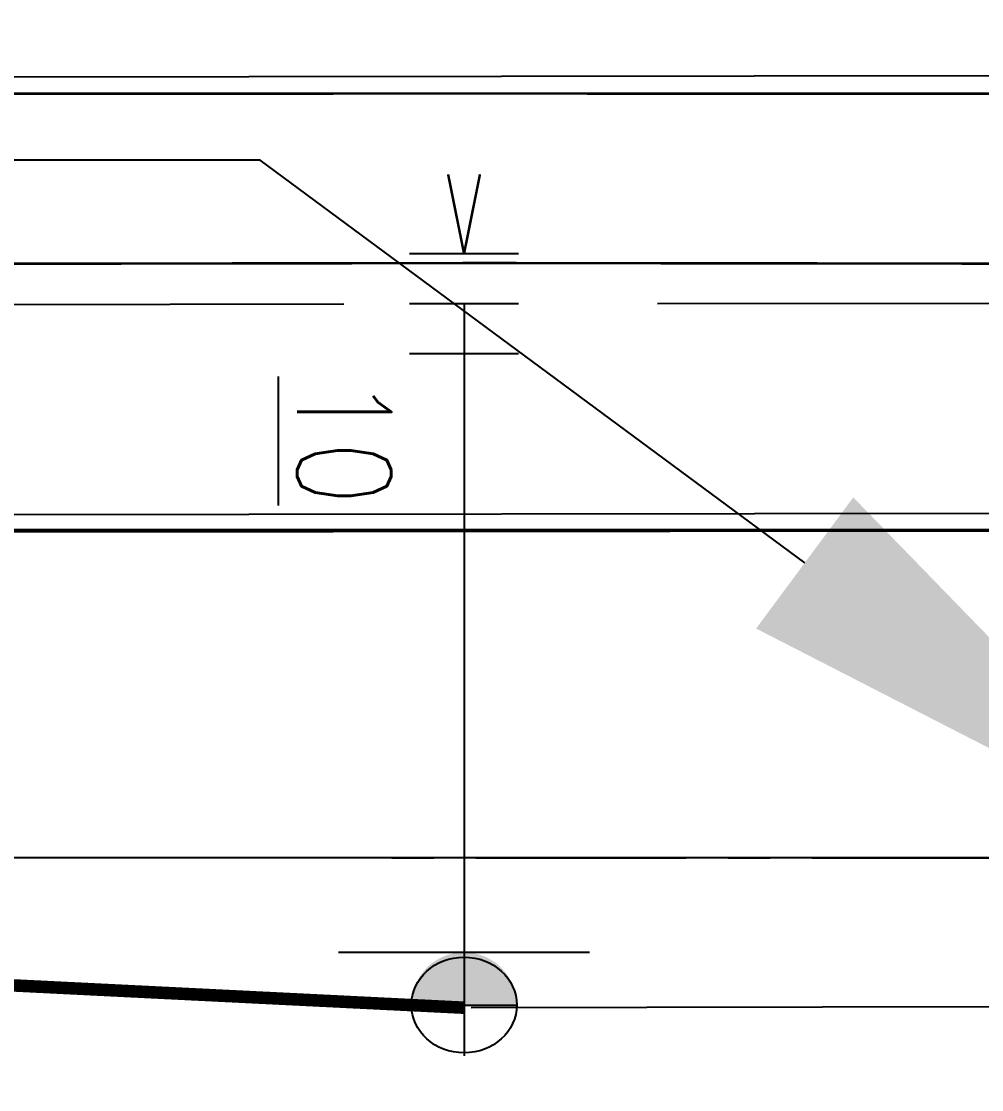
# Model space of a CAD drawing. Header units: millimetres. Extents: x -37020 to 35906, y -101 to 52234.
# Drawn here: x -160.699 to -156.871, y 318.881 to 323.143 of the extents above; entities that cross this region are included whole.
import ezdxf
from ezdxf import colors
from ezdxf.entities.mleader import LeaderData, LeaderLine
from ezdxf.math import Vec2, Vec3

# ---------------------------------------------------------------- set-up
doc = ezdxf.new("R2010")
doc.units = ezdxf.units.MM
for name, pattern in [('CENTER', [50.8, 31.75, -6.35, 6.35, -6.35]), ('DASHED2', [0.375, 0.25, -0.125]), ('TRAZO_Y_PUNTO2', [12.7, 6.35, -3.175, 0, -3.175])]:
    doc.linetypes.add(name, pattern=pattern)
for name, color, linetype in [('Catenaria', 2, 'Continuous'), ('catenaria_oll_explicación_apagar', 40, 'Continuous'), ('GE-Cotas', 1, 'Continuous'), ('ME-RIELES', 240, 'TRAZO_Y_PUNTO2'), ('Porticos existentes lado puente', 5, 'Continuous'), ('unifilar VIAS Ppales', 5, 'DASHED2')]:
    doc.layers.add(name, color=color, linetype=linetype)
doc.styles.add('Romans', font='romans.shx', dxfattribs={"width": 0.8})
doc.styles.add('Romans PF', font='romans.shx', dxfattribs={"width": 0.8})
doc.styles.get("Standard").update_dxf_attribs({"font": 'arial.ttf'})

# ---------------------------------------------------------------- blocks, each defined once
blk = doc.blocks.new('COORDENADAS 4.4')
at = {"layer": 'GE-Cotas', "linetype": 'CENTER', "ltscale": 0.04}
blk.add_line((5, 0), (-5, 0), dxfattribs=at)
at = {"layer": 'GE-Cotas', "color": 3, "ltscale": 4, "style": 'Romans', "width": 0.8}
for tag, p in [('COORDENADASX', (-19.4042, 8.0195)), ('COORDENADASY', (-19.4042, 5.5181))]:
    blk.add_attdef(tag, p, '', height=2, dxfattribs=at)
at = {"layer": 'GE-Cotas', "color": 2, "ltscale": 4}
ml = blk.add_multileader_mtext('Standard', dxfattribs=at)
ml.set_content('', color=2)
ml.set_leader_properties()
ml.build(insert=Vec2(0, 0))
ml.multileader.update_dxf_attribs({"text_right_attachment_type": 6, "dogleg_length": 0.36, "arrow_head_size": 3})
ctx = ml.context
ctx.base_point, ctx.arrow_head_size = Vec3(-20.826, 7.0195), 3
ctx.right_attachment, ctx.text_align_type = 6, 2
notes = []
notes.append((ctx, [(0, (1, 1, 0), (-5.7, 4.2195), (-1, 0), 11.1259, [(0, [(0, 0)], 0, [])])]))
ctx.mtext.insert, ctx.mtext.alignment, ctx.mtext.flow_direction = Vec3(-18.826, 9.0195), 3, 5
for ctx, leaders in notes:
    for number, flags, end, landing, length, lines in leaders:
        leader = LeaderData()
        leader.index, (leader.has_last_leader_line, leader.has_dogleg_vector, leader.attachment_direction) = number, flags
        leader.last_leader_point, leader.dogleg_vector, leader.dogleg_length = Vec3(end), Vec3(landing), length
        for number, points, colour, breaks in lines:
            line = LeaderLine()
            line.index, line.vertices, line.color, line.breaks = number, Vec3.list(points), colors.encode_raw_color(colour), breaks
            leader.lines.append(line)
        ctx.leaders.append(leader)

msp = doc.modelspace()

# ---------------------------------------------------------------- hatches: boundary and pattern name
at = {"layer": 'Catenaria'}
h = msp.add_hatch(color=4, dxfattribs=at)
edge = h.paths.add_edge_path()
edge.add_line((-158.724, 319.219), (-159.144, 319.219))
edge.add_ellipse((-158.934, 319.2192), major_axis=(0.1485, -0.1485), ratio=1, start_angle=44.9532, end_angle=225.0468, ccw=False)

# ---------------------------------------------------------------- linework, layer by layer
at = {"layer": 'Catenaria', "color": 1, "linetype": 'Continuous', "ltscale": 7}
for p, q in [((-158.5369, 322.8542, -11.48), (-159.3445, 322.8542, -11.48)), ((-158.7168, 322.2162, -11.48), (-159.1514, 322.2162, -11.48)), ((-158.7168, 322.0162, -11.48), (-159.1514, 322.0162, -11.48)), ((-158.9341, 322.0162, -11.48), (-158.9341, 319.0162, -11.48)), ((-158.7168, 321.8162, -11.48), (-159.1514, 321.8162, -11.48))]:
    msp.add_line(p, q, dxfattribs=at)
at = {"layer": 'Catenaria', "ltscale": 0.1}
msp.add_line((-158.8314, 322.2162, -11.48), (-159.0369, 322.2162, -11.48), dxfattribs=at)
at = {"layer": 'Catenaria', "linetype": 'Continuous'}
msp.add_line((-155.9694, 319.8059, -11.48), (-162.789, 319.8059, -11.48), dxfattribs=at)
at = {"layer": 'Catenaria', "color": 240, "ltscale": 0.1, "true_color": 0xed1f24}
msp.add_line((-158.434, 319.429), (-159.434, 319.429), dxfattribs=at)
at = {"layer": 'Catenaria', "color": 4}
msp.add_line((-159.144, 319.219), (-158.724, 319.219), dxfattribs=at)
msp.add_line((-159.144, 319.219), (-158.724, 319.219), dxfattribs=at)
at = {"layer": 'Catenaria', "color": 1, "linetype": 'Continuous', "ltscale": 7, "const_width": 0.01, "elevation": -11.48}
for points in [[(-158.9341, 322.2162), (-158.9976, 322.5329)], [(-158.9341, 322.2162), (-158.8706, 322.5329)]]:
    msp.add_lwpolyline(points, dxfattribs=at)
at = {"layer": 'Catenaria', "color": 90, "ltscale": 0.1, "const_width": 0.01, "elevation": -11.48}
msp.add_lwpolyline([(35.4748, 322.1038), (3.6992, 321.7735), (-52.4617, 322.2083), (-107.4143, 322.1219), (-158.8467, 322.1789), (-218.1735, 322.0931), (-282.0546, 322.1683), (-282.0546, 322.1683), (-342.3177, 318.8864)], dxfattribs=at)
at = {"layer": 'Catenaria', "color": 4}
msp.add_ellipse((-158.934, 319.219), major_axis=(0.21, 0), ratio=0.909178, dxfattribs=at)
at = {"layer": 'catenaria_oll_explicación_apagar', "linetype": 'Continuous', "elevation": -11.48}
msp.add_lwpolyline([(-158.9052, 319.2095), (-151.9052, 319.222)], dxfattribs=at)
at = {"layer": 'ME-RIELES', "color": 8, "ltscale": 0.1, "const_width": 0.01}
for points in [[(-342.2865, 322.8635), (59.3197, 322.8449)], [(-342.2865, 321.123), (59.3197, 321.1045)]]:
    msp.add_lwpolyline(points, dxfattribs=at)
at = {"layer": 'Porticos existentes lado puente', "color": 5, "ltscale": 0.1, "const_width": 0.05, "elevation": -11.48}
msp.add_lwpolyline([(-158.9341, 319.2082), (-206.2581, 321.5511), (-218.6249, 321.9321)], dxfattribs=at)
at = {"layer": 'unifilar VIAS Ppales', "color": 251, "linetype": 'Continuous', "ltscale": 10}
for p, q in [((-165.6642, 322.9162, -11.48), (-124.6172, 322.9639, -11.48)), ((-165.6641, 322.8464, -11.48), (-124.6171, 322.894, -11.48)), ((-165.6622, 321.1704, -11.48), (-124.6152, 321.218, -11.48)), ((-165.6621, 321.1005, -11.48), (-124.6151, 321.1482, -11.48))]:
    msp.add_line(p, q, dxfattribs=at)
at = {"layer": 'unifilar VIAS Ppales', "ltscale": 10}
msp.add_line((-165.6631, 322.0084, -11.48), (-124.6161, 322.056, -11.48), dxfattribs=at)

# ---------------------------------------------------------------- block references
at = {"ltscale": 0.1, "xscale": 0.6599999999999682, "yscale": 0.6599999999999682, "zscale": 0.6599999999999682}
msp.add_blockref('COORDENADAS 4.4', (-155.9846, 319.8044, -11.48), dxfattribs=at)

# ---------------------------------------------------------------- texts
at = {"layer": 'Catenaria', "color": 4, "style": 'Romans PF', "width": 0.8}
msp.add_text('%%U10', height=0.375, rotation=270, dxfattribs=at).set_placement((-159.5995, 321.7266))

doc.saveas('drawing.dxf')
